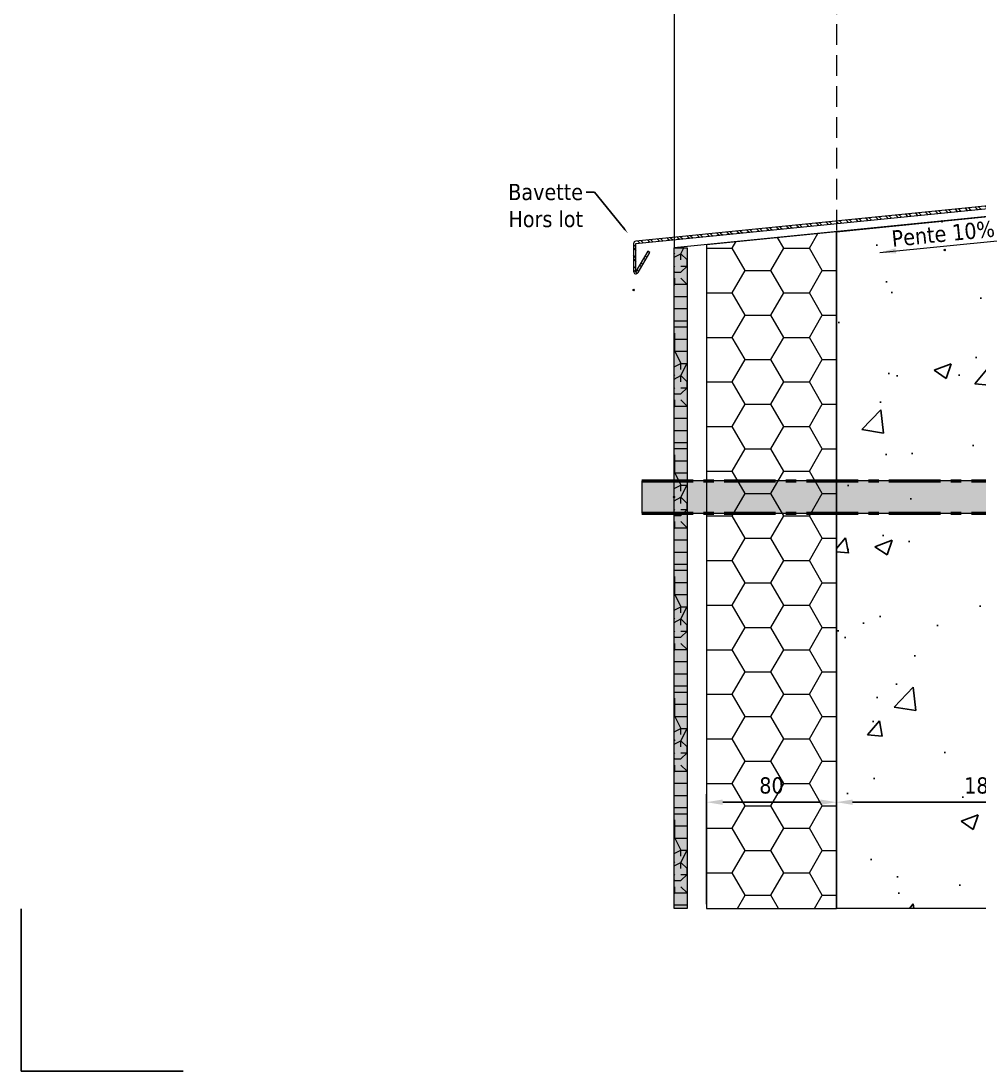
# Model space of a CAD drawing. Header units: millimetres. Extents: x -20000 to 230000, y -17405 to 24510.
# Drawn here: x 44318 to 44908, y -5177 to -4529 of the extents above; entities that cross this region are included whole.
import ezdxf
from ezdxf import colors
from ezdxf.entities.mleader import LeaderData, LeaderLine
from ezdxf.math import Vec2, Vec3

# ---------------------------------------------------------------- set-up
doc = ezdxf.new("R2010")
doc.units = ezdxf.units.MM
doc.header["$PDMODE"] = 35
doc.header["$PDSIZE"] = 0.5
doc.linetypes.add('AXES', pattern=[50.800000000000004, 31.75, -6.35, 6.35, -6.35])
doc.linetypes.add('CACHE', pattern=[9.524999999999999, 6.35, -3.175])
doc.layers.get('0').update_dxf_attribs({"lineweight": 13})
doc.layers.get('Defpoints').update_dxf_attribs({"true_color": 0xc2a584})
doc.layers.add('0 - Invisible', color=43, linetype='Continuous', lineweight=0, plot=False)
doc.layers.add('Intouchable', color=252, linetype='Continuous', lineweight=13, plot=False)
for name, color, linetype, lineweight in [('1 - Aluminium', 150, 'Continuous', 13), ('1 - Axe', 1, 'AXES', 0), ('1 - BETON', 251, 'Continuous', 25), ('1 - Bois', 44, 'Continuous', 13), ('1 - INTERROMPU', 253, 'CACHE', 13), ('1 - Isolant', 132, 'Continuous', 13), ('1 - Texte', 7, 'Continuous', 13), ('Texte', 7, 'Continuous', 13)]:
    doc.layers.add(name, color=color, linetype=linetype, lineweight=lineweight)
doc.layers.add('1 - Cache', color=7, linetype='Continuous', lineweight=0, true_color=0xffffff)
doc.styles.add('Texte Poralu', font='tahomabd.ttf')
doc.dimstyles.new('30 - 1000', dxfattribs={"dimtxt": 10, "dimasz": 10, "dimexe": 5, "dimexo": 2.5, "dimgap": 5, "dimtad": 1, "dimdec": 1, "dimtxsty": 'Texte Poralu', "dimcen": 5, "dimazin": 0, "dimtfac": 1, "dimtdec": 1, "dimtmove": 0, "dimatfit": 3, "dimfxl": 1, "dimarcsym": 0})

# ---------------------------------------------------------------- blocks, each defined once
blk = doc.blocks.new('Cadre centrage dessin')
at = {"layer": 'Defpoints'}
for p, q in [((-682.5, -906.5000000000127), (-682.5, -806.5000000000127)), ((-582.5, -906.5000000000127), (-682.5, -906.5000000000127))]:
    blk.add_line(p, q, dxfattribs=at)
blk = doc.blocks.new('*D1024')
at = {"layer": 'Defpoints', "color": 0, "lineweight": -2, "transparency": 16777216}
for p, q in [((45000.00002455604, -4978.767790660653), (45000.00002455604, -5015.842500952407)), ((44820.00002455682, -5063.767790660653), (44820.00002455682, -5005.842500952407)), ((44990.00002455604, -5010.842500952407), (44830.00002455682, -5010.842500952407))]:
    blk.add_line(p, q, dxfattribs=at)
at = {"layer": 'Defpoints', "color": 0, "transparency": 16777216}
for p in [(45000.00002455604, -4976.267790660653), (44820.00002455682, -5010.842500952407), (44820.00002455682, -5066.267790660653)]:
    blk.add_point(p, dxfattribs=at)
for points in [[(44830.00002455682, -5009.17583428574), (44830.00002455682, -5012.509167619074), (44820.00002455682, -5010.842500952407)], [(44990.00002455604, -5009.17583428574), (44990.00002455604, -5012.509167619074), (45000.00002455604, -5010.842500952407)]]:
    blk.add_solid(points, dxfattribs=at)
at = {"layer": 'Defpoints', "color": 0, "transparency": 16777216, "insert": (44910.00002455643, -5000.614159783838), "char_height": 10, "attachment_point": 5, "style": 'Texte Poralu'}
blk.add_mtext('180', dxfattribs=at)
blk = doc.blocks.new('*U893')
at = {"layer": '1 - Aluminium'}
h = blk.add_hatch(dxfattribs=at)
h.set_pattern_fill('ANSI32', color=256, scale=0.5, angle=90, style=0)
h.set_pattern_definition([(135, (-129.9999999991141, -12.99999999991141), (-3.367596045400933, -3.367596045400933), []), (135, (-129.9999999991141, -10.75493499991141), (-3.367596045400933, -3.367596045400933), [])])
edge = h.paths.add_edge_path()
edge.add_line((-1.5, 30), (-1.5, 6.382419153728577))
edge.add_line((-1.5, 6.382419153728577), (-253.6492555776456, -18.83250640403584))
edge.add_arc((-253.4999999991141, -20.32506218935086), 1.500000000000036, 95.71059313749826, 179.9999999999985)
edge.add_line((-254.9999999991141, -20.32506218935082), (-254.9999999991141, -37.46758084618267))
edge.add_arc((-253.4999999991141, -37.46758084618266), 1.500000000000028, 180.0000000000003, 329.9999999999998)
edge.add_line((-252.2009618934374, -38.21758084618267), (-244.9999999991141, -25.74514898184724))
edge.add_line((-244.9999999991141, -25.74514898184724), (-246.2990381047907, -24.99514898184724))
edge.add_line((-246.2990381047907, -24.99514898184724), (-253.4999999991141, -37.46758084618267))
edge.add_line((-253.4999999991141, -37.46758084618267), (-253.4999999991141, -20.32506218935097))
edge.add_line((-253.4999999991141, -20.32506218935097), (-1.350744421468505, 4.889863368413593))
edge.add_arc((-1.5, 6.382419153728577), 1.5, 275.7105931374996, 360)
edge.add_line((2.220446049250313e-16, 6.382419153728577), (0, 30))
edge.add_line((0, 30), (-1.5, 30))
at = {"layer": '0 - Invisible'}
blk.add_lwpolyline([(0, 0), (-229.9999999991141, -22.99999999991141)], dxfattribs=at)
blk.add_point((-254.9999999991141, -48.96758084618268), dxfattribs=at)
at = {"layer": '1 - Aluminium'}
blk.add_lwpolyline([(-1.5, 30), (-1.5, 6.382419153728577), (-253.6492555776456, -18.83250640403584, 0.3853135861201776), (-254.9999999991141, -20.32506218935082), (-254.9999999991141, -37.46758084618267, 0.7673269879789602), (-252.2009618934374, -38.21758084618267), (-244.9999999991141, -25.74514898184724), (-246.2990381047907, -24.99514898184724), (-253.4999999991141, -37.46758084618267), (-253.4999999991141, -20.32506218935097), (-1.350744421468502, 4.889863368413593, 0.3853135861201796), (2.220446049250313e-16, 6.382419153728577), (0, 30)], format="xyb", close=True, dxfattribs=at)
blk = doc.blocks.new('*D1027')
at = {"layer": 'Defpoints', "color": 0, "lineweight": -2, "transparency": 16777216}
for p, q in [((44740.00002455683, -5073.76779066065), (44740.00002455683, -5005.842500952411)), ((44820.00002455682, -5063.767790660653), (44820.00002455682, -5005.842500952411)), ((44810.00002455682, -5010.842500952411), (44750.00002455683, -5010.842500952411))]:
    blk.add_line(p, q, dxfattribs=at)
at = {"layer": 'Defpoints', "color": 0, "transparency": 16777216}
for p in [(44740.00002455683, -5010.842500952411), (44820.00002455682, -5066.267790660653), (44740.00002455683, -5076.26779066065)]:
    blk.add_point(p, dxfattribs=at)
for points in [[(44750.00002455683, -5009.175834285744), (44750.00002455683, -5012.509167619078), (44740.00002455683, -5010.842500952411)], [(44810.00002455682, -5009.175834285744), (44810.00002455682, -5012.509167619078), (44820.00002455682, -5010.842500952411)]]:
    blk.add_solid(points, dxfattribs=at)
at = {"layer": 'Defpoints', "color": 0, "transparency": 16777216, "insert": (44780.00002455682, -5000.614159783841), "char_height": 10, "attachment_point": 5, "style": 'Texte Poralu'}
blk.add_mtext('80', dxfattribs=at)
blk = doc.blocks.new('*U1051')
at = {"layer": '1 - Bois'}
h = blk.add_hatch(dxfattribs=at)
h.set_pattern_fill('352', color=256, scale=75, style=0, pattern_type=2)
h.set_pattern_definition([(0, (408.2500000007862, -17), (75, 75), [22.5, -52.5]), (0, (408.2500000007862, -13.25), (75, 75), [22.5, -52.5]), (0, (412.0000000007862, -5.75), (75, 75), [15, -60]), (0, (415.7500000007862, 1.75), (75, 75), [11.25, -63.75]), (0, (415.7500000007862, 9.25), (75, 75), [7.5, -67.5]), (0, (397.0000000007862, 16.75), (75, 75), [3.75, -18.75, 3.75, -48.75]), (0, (408.2500000007862, 20.5), (75, 75), [3.75, -30, 11.25, -30]), (0, (423.2500000007862, 24.25), (75, 75), [3.75, -3.75, 3.75, -63.75]), (0, (419.5000000007862, 28), (75, 75), [3.75, -71.25]), (0, (415.7500000007862, 35.5), (75, 75), [11.25, -63.75]), (0, (415.7500000007862, 43), (75, 75), [15, -60]), (0, (412.0000000007862, 50.5), (75, 75), [18.75, -22.5, 3.75, -30]), (90, (382.0000000007862, 5.5), (-74.99999999999999, 75), [3.75, -7.5, 18.75, -45]), (90, (385.7500000007862, 13), (-74.99999999999999, 75), [3.75, -3.75, 11.25, -56.25]), (90, (389.5000000007862, 43), (-74.99999999999999, 75), [7.5, -67.5]), (90, (393.2500000007862, 13), (-74.99999999999999, 75), [15, -22.5, 3.75, -33.75]), (90, (397.0000000007862, 54.25), (-74.99999999999999, 75), [3.75, -71.25]), (90, (400.7500000007862, 16.75), (-74.99999999999999, 75), [11.25, -63.75]), (90, (408.2500000007862, 20.5), (-74.99999999999999, 75), [7.5, -67.5]), (90, (415.7500000007862, 20.5), (-74.99999999999999, 75), [3.75, -11.25, 11.25, -48.75]), (90, (419.5000000007862, 24.25), (-74.99999999999999, 75), [3.75, -71.25]), (90, (423.2500000007862, 9.25), (-74.99999999999999, 75), [10.5, -64.5]), (90, (427.0000000007862, -5.75), (-74.99999999999999, 75), [7.5, -67.5]), (90, (434.5000000007862, 24.25), (-74.99999999999999, 75), [3.75, -71.25]), (90, (442.0000000007862, 20.5), (-74.99999999999999, 75), [11.25, -63.75]), (90, (449.5000000007862, 20.5), (-74.99999999999999, 75), [11.25, -63.75]), (45, (438.2500000007862, -9.5), (8.326672684688674e-15, 75.00000000142686), [5.30325, -5.30325, 5.30325, -90.15626715]), (45, (423.2500000007862, 9.25), (8.326672684688674e-15, 75.00000000142686), [10.6065, -95.45951715]), (45, (393.2500000007862, 46.75), (8.326672684688674e-15, 75.00000000142686), [10.6065, -95.45951715]), (45, (408.2500000007862, 28), (8.326672684688674e-15, 75.00000000142686), [10.6065, -95.45951715]), (45, (412.0000000007862, 13), (8.326672684688674e-15, 75.00000000142686), [10.6065, -95.45951715]), (45, (434.5000000007862, -2), (8.326672684688674e-15, 75.00000000142686), [10.6065, -95.45951715]), (45, (427.0000000007862, 1.75), (8.326672684688674e-15, 75.00000000142686), [15.9099, -90.15611715]), (45, (404.5000000007862, 35.5), (8.326672684688674e-15, 75.00000000142686), [5.30325, -100.76276715]), (45, (400.7500000007862, 43), (8.326672684688674e-15, 75.00000000142686), [5.30325, -100.76276715]), (45, (430.7500000007862, 43), (8.326672684688674e-15, 75.00000000142686), [5.30325, -100.76276715]), (45, (400.7500000007862, 5.5), (8.326672684688674e-15, 75.00000000142686), [5.30325, -100.76276715]), (45, (442.0000000007862, 31.75), (8.326672684688674e-15, 75.00000000142686), [5.30325, -100.76276715]), (45, (415.7500000007862, 24.25), (8.326672684688674e-15, 75.00000000142686), [5.30325, -100.76276715]), (45, (423.2500000007862, 31.75), (8.326672684688674e-15, 75.00000000142686), [5.30325, -100.76276715]), (135, (419.5000000007862, 16.75), (-75.00000000142686, 8.326672684688674e-15), [5.30325, -5.30325, 15.9099, -79.54961714999999]), (135, (430.7500000007862, 16.75), (-75.00000000142686, 8.326672684688674e-15), [5.30325, -100.76276715]), (135, (430.7500000007862, -9.5), (-75.00000000142686, 8.326672684688674e-15), [5.30325, -100.76276715]), (135, (415.7500000007862, 9.25), (-75.00000000142686, 8.326672684688674e-15), [5.30325, -100.76276715]), (135, (427.0000000007862, 24.25), (-75.00000000142686, 8.326672684688674e-15), [5.30325, -100.76276715]), (135, (408.2500000007862, 5.5), (-75.00000000142686, 8.326672684688674e-15), [5.30325, -100.76276715]), (135, (438.2500000007862, 5.5), (-75.00000000142686, 8.326672684688674e-15), [5.30325, -100.76276715]), (135, (385.7500000007862, -17), (-75.00000000142686, 8.326672684688674e-15), [5.30325, -100.76276715]), (135, (389.5000000007862, -13.25), (-75.00000000142686, 8.326672684688674e-15), [10.6065, -95.45951715]), (135, (393.2500000007862, -9.5), (-75.00000000142686, 8.326672684688674e-15), [10.6065, -95.45951715]), (135, (400.7500000007862, -9.5), (-75.00000000142686, 8.326672684688674e-15), [10.6065, -95.45951715]), (135, (404.5000000007862, -2), (-75.00000000142686, 8.326672684688674e-15), [10.6065, -95.45951715]), (135, (434.5000000007862, 28), (-75.00000000142686, 8.326672684688674e-15), [10.6065, -95.45951715]), (135, (449.5000000007862, -9.5), (-75.00000000142686, 8.326672684688674e-15), [10.6065, -95.45951715]), (135, (453.2500000007862, 50.5), (-75.00000000142686, 8.326672684688674e-15), [10.6065, -95.45951715]), (135, (453.2500000007862, 43), (-75.00000000142686, 8.326672684688674e-15), [10.6065, -95.45951715]), (135, (445.7500000007862, 39.25), (-75.00000000142686, 8.326672684688674e-15), [10.6065, -95.45951715]), (135, (393.2500000007862, 39.25), (-75.00000000142686, 8.326672684688674e-15), [15.9099, -90.15611715]), (135, (442.0000000007862, 31.75), (-75.00000000142686, 8.326672684688674e-15), [15.9099, -90.15611715]), (26.56505119999999, (400.7500000007862, 54.25), (75.00000000000706, 3.000483611570459e-08), [8.385, -159.320098275]), (26.56505119999999, (400.7500000007862, 16.75), (75.00000000000706, 3.000483611570459e-08), [8.385, -159.320098275]), (26.56505119999999, (408.2500000007862, 39.25), (75.00000000000706, 3.000483611570459e-08), [8.385, -159.320098275]), (26.56505119999999, (430.7500000007862, -13.25), (75.00000000000706, 3.000483611570459e-08), [8.385, -159.320098275]), (26.56505119999999, (427.0000000007862, -5.75), (75.00000000000706, 3.000483611570459e-08), [8.385, -159.320098275]), (26.56505119999999, (404.5000000007862, 9.25), (75.00000000000706, 3.000483611570459e-08), [8.385, -159.320098275]), (26.56505119999999, (404.5000000007862, 46.75), (75.00000000000706, 3.000483611570459e-08), [8.385, -159.320098275]), (26.56505119999999, (427.0000000007862, 24.25), (75.00000000000706, 3.000483611570459e-08), [16.77, -150.935098275]), (63.43494882, (427.0000000007862, 35.5), (3.824898731075166e-09, 75.00000000000705), [8.384999999999978, -159.3200982749996]), (63.43494882, (438.2500000007862, 13), (3.824898731075166e-09, 75.00000000000705), [8.384999999999978, -159.3200982749996]), (63.43494882, (400.7500000007862, 28), (3.824898731075166e-09, 75.00000000000705), [8.384999999999978, -159.3200982749996]), (63.43494882, (385.7500000007862, 31.75), (3.824898731075166e-09, 75.00000000000705), [8.384999999999978, -159.3200982749996]), (63.43494882, (430.7500000007862, 16.75), (3.824898731075166e-09, 75.00000000000705), [8.384999999999978, -159.3200982749996]), (63.43494882, (423.2500000007862, 16.75), (3.824898731075166e-09, 75.00000000000705), [8.384999999999978, -159.3200982749996]), (63.43494882, (393.2500000007862, 28), (3.824898731075166e-09, 75.00000000000705), [16.76999999999996, -150.9350982749997]), (63.43494882, (449.5000000007862, 1.75), (3.824898731075166e-09, 75.00000000000705), [16.76999999999996, -150.9350982749997]), (63.43494882, (442.0000000007862, 5.5), (3.824898731075166e-09, 75.00000000000705), [16.76999999999996, -150.9350982749997]), (116.5650512, (382.0000000007862, -5.75), (-3.000486109572265e-08, 75.00000000000705), [8.384999999999978, -159.3200982749996]), (116.5650512, (382.0000000007862, 35.5), (-3.000486109572265e-08, 75.00000000000705), [8.384999999999978, -159.3200982749996]), (116.5650512, (397.0000000007862, -17), (-3.000486109572265e-08, 75.00000000000705), [8.384999999999978, -159.3200982749996]), (116.5650512, (389.5000000007862, 50.5), (-3.000486109572265e-08, 75.00000000000705), [8.384999999999978, -159.3200982749996]), (116.5650512, (397.0000000007862, 5.5), (-3.000486109572265e-08, 75.00000000000705), [8.384999999999978, -159.3200982749996]), (116.5650512, (412.0000000007862, 13), (-3.000486109572265e-08, 75.00000000000705), [8.384999999999978, -159.3200982749996]), (116.5650512, (419.5000000007862, 28), (-3.000486109572265e-08, 75.00000000000705), [8.384999999999978, -159.3200982749996]), (116.5650512, (385.7500000007862, -2), (2.408598827469133e-05, 75.00001205800363), [8.384999999999978, -159.3200982749996]), (116.5650512, (404.5000000007862, 9.25), (-3.000486109572265e-08, 75.00000000000705), [8.384999999999978, -159.3200982749996]), (116.5650512, (427.0000000007862, 1.75), (-3.000486109572265e-08, 75.00000000000705), [8.384999999999978, -159.3200982749996]), (116.5650512, (434.5000000007862, 9.25), (-3.000486109572265e-08, 75.00000000000705), [8.384999999999978, -159.3200982749996]), (116.5650512, (449.5000000007862, 31.75), (-3.000486109572265e-08, 75.00000000000705), [8.384999999999978, -159.3200982749996]), (116.5650512, (393.2500000007862, 54.25), (-3.000486109572265e-08, 75.00000000000705), [8.384999999999978, -159.3200982749996]), (116.5650512, (382.0000000007862, 50.5), (-3.000486109572265e-08, 75.00000000000705), [16.76999999999996, -150.9350982749997]), (116.5650512, (393.2500000007862, -2), (-3.000486109572265e-08, 75.00000000000705), [16.76999999999996, -150.9350982749997]), (153.43494882, (382.0000000007862, -13.25), (-75.00000000000705, 3.82492371109322e-09), [8.385, -159.320098275]), (153.43494882, (445.7500000007862, -17), (-75.00000000000705, 3.82492371109322e-09), [8.385, -159.320098275]), (153.43494882, (442.0000000007862, 20.5), (-75.00000000000705, 3.82492371109322e-09), [8.385, -159.320098275]), (153.43494882, (412.0000000007862, -5.75), (-75.00000000000705, 3.82492371109322e-09), [8.385, -159.320098275]), (153.43494882, (408.2500000007862, -13.25), (-75.00000000000705, 3.82492371109322e-09), [8.385, -159.320098275]), (153.43494882, (415.7500000007862, 1.75), (-75.00000000000705, 3.82492371109322e-09), [8.385, -159.320098275]), (153.43494882, (438.2500000007862, 46.75), (-75.00000000000705, 3.82492371109322e-09), [8.385, -159.320098275]), (153.43494882, (445.7500000007862, 50.5), (-75.00000000000705, 3.82492371109322e-09), [16.77, -150.935098275])])
h.paths.add_polyline_path([(0, 0), (407.0000000007862, 0), (407.0000000007862, 8), (0, 8)])
at = {"layer": '1 - Cache'}
h = blk.add_hatch(color=256, dxfattribs=at)
h.dxf.hatch_style = 2
h.paths.add_polyline_path([(0, 0), (407.0000000007862, 0), (407.0000000007862, 8), (0, 8)])
at = {"layer": '1 - Bois'}
blk.add_lwpolyline([(0, 0), (407.0000000007862, 0), (407.0000000007862, 8), (0, 8)], close=True, dxfattribs=at)
blk = doc.blocks.new('*U1050')
at = {"layer": '1 - Isolant'}
h = blk.add_hatch(dxfattribs=at)
h.set_pattern_fill('HONEY', color=256, scale=5, style=0)
h.set_pattern_definition([(0, (19.99999999999998, -215.0000000007813), (23.8125, 13.748153225), [15.875, -31.75]), (120, (19.99999999999998, -215.0000000007813), (-23.81249994797095, 13.74815331511695), [15.87499999999992, -31.74999999999983]), (59.99999999999999, (19.99999999999998, -215.0000000007813), (5.202904551637744e-08, 27.49630654011694), [-31.75, 15.875])])
h.paths.add_polyline_path([(-7.660165728681047e-14, -417.0000000007813), (0, 0), (-79.99999999999994, -7.999999999999996), (-79.99999999999999, -417.0000000007813)])
at = {"layer": '0 - Invisible'}
blk.add_lwpolyline([(-79.99999999999999, -417.0000000007813), (-7.660165728681047e-14, -417.0000000007813)], dxfattribs=at)
at = {"layer": '1 - Isolant'}
blk.add_lwpolyline([(-7.660165728681047e-14, -417.0000000007813), (0, 0), (-79.99999999999994, -7.999999999999996), (-79.99999999999999, -417.0000000007813)], dxfattribs=at)
blk = doc.blocks.new('*U228')
at = {"layer": '1 - Cache'}
blk.add_hatch(color=256, dxfattribs=at).paths.add_polyline_path([(-20, -10), (400.0000000000182, -10), (400.0000000000182, 10), (-20, 10)])
at = {"layer": '0 - Invisible'}
blk.add_lwpolyline([(-20, -10), (400.0000000000182, -10), (400.0000000000182, 10), (-20, 10)], close=True, dxfattribs=at)
for p in [(0, 0), (380.0000000000182, 0)]:
    blk.add_point(p, dxfattribs=at)
at = {"layer": '1 - Axe', "lineweight": 50}
for p, q in [((-20, 10), (400.0000000000182, 10)), ((-20, -10), (400.0000000000182, -10))]:
    blk.add_line(p, q, dxfattribs=at)
blk = doc.blocks.new('*U614')
at = {"layer": '0 - Invisible'}
for p in [(0, 0), (1.782078862990602, -17.82078862990238)]:
    blk.add_point(p, dxfattribs=at)
at = {"layer": 'Texte', "insert": (1.284560267886263, -12.84560267885354), "char_height": 10, "attachment_point": 8, "rotation": 5.710593137499643, "style": 'Texte Poralu'}
blk.add_mtext('Pente 10%', dxfattribs=at)
at = {"layer": 'Texte'}
blk.add_leader([(-38.26816804295959, -19.31334441521903), (41.33480717384009, -11.3530468935387)], dimstyle='30 - 1000', override={"dimgap": 2, "dimtad": 0}, dxfattribs=at)
blk = doc.blocks.new('*U1048')
at = {"layer": '1 - BETON'}
h = blk.add_hatch(dxfattribs=at)
h.set_pattern_fill('CONCRETE', color=256, scale=15, style=0, pattern_type=2)
h.set_pattern_definition([(49.99999999999999, (110.0000000008331, -57.00000000061027), (107.589027390113, -9.412820247389266), [11.25, -123.75]), (355, (110.0000000008331, -57.00000000061027), (-20.81270004195, 112.8288200550018), [9, -99]), (100.4514, (118.9657520008331, -57.78440100061027), (86.77640725710323, 103.415931309143), [9.5610285, -105.1713168]), (46.18420000000002, (110.0000000008331, -27.00000000061027), (160.0861572938467, -24.82785214935271), [16.87499999999967, -185.6249999999974]), (96.6356, (123.3405117508331, -29.06899605061028), (140.1994058323055, 146.1176806350663), [14.3415432, -157.75695]), (351.1842, (110.0000000008331, -27.00000000061027), (140.1992917700441, 146.1177901387987), [13.5, -148.5]), (21, (125.0000000008331, -34.50000000061027), (89.53605781776925, -60.39283359980082), [11.25, -123.75]), (326.0000000000001, (125.0000000008331, -34.50000000061027), (36.49729978823726, 108.772506757028), [9, -99]), (71.4514, (132.4613349508331, -39.53274090061024), (126.0333942872235, 48.37957450649286), [9.5610285, -105.1713168]), (37.50000000000001, (110.0000000008331, -57.00000000061027), (1.8239782975936, 49.93407807469672), [0, -97.8, 0, -100.5, 0, -99.375]), (7.499999999999999, (110.0000000008331, -57.00000000061027), (39.46043061632229, 59.16175678235403), [0, -57.3, 0, -95.55, 0, -37.875]), (327.5, (76.5500000008331, -57.00000000061027), (80.07336542586135, -3.383230760156963), [0, -37.5, 0, -117, 0, -155.25]), (317.5, (61.55000000083309, -57.00000000061027), (87.47792540135794, 15.01574734984766), [0, -48.75, 0, -77.69999999999999, 0, -110.25])])
h.paths.add_polyline_path([(-143.1519566087397, -56.47670254198381), (-153.2681680425412, -55.8133444151772), (-143.483635672143, -53.15991190795052)], flags=8)
edge = h.paths.add_edge_path(flags=0)
edge.add_line((-143.3177961404413, -54.81830722496716), (-73.66519282574154, -47.85304689349687))
h.paths.add_polyline_path([(-154.6117021398676, -58.5934676324843), (-72.09846032577867, -50.34214345107541), (-74.24791440389178, -28.84760266994424), (-156.7611562179807, -37.09892685135313)], flags=24)
h.paths.add_polyline_path([(400, -360.0000000006976), (300.0000000000036, -460.0000000006939), (-179.9999999991669, -460.0000000006976), (-179.9999999991633, -42.99999999991633), (-50, -30), (-50, 0), (0, 0), (0, -360.0000000006976)])
at = {"layer": '0 - Invisible'}
blk.add_lwpolyline([(400, -360.0000000006976), (300.0000000000036, -460.0000000006939), (-179.9999999991669, -460.0000000006976)], dxfattribs=at)
at = {"layer": '1 - BETON'}
blk.add_lwpolyline([(400, -360.0000000006976), (0, -360.0000000006976), (0, 0), (-50, 0), (-50, -30), (-179.9999999991633, -42.99999999991633), (-179.9999999991669, -460.0000000006976)], dxfattribs=at)
blk.add_blockref('*U614', (-114.9999999995816, -36.49999999995816))

msp = doc.modelspace()

# ---------------------------------------------------------------- linework, layer by layer
at = {"layer": '1 - Bois'}
msp.add_line((44720.00002455693, -3855.668358777183), (44720.00002455692, -4669.267790659867), dxfattribs=at)
at = {"layer": '1 - INTERROMPU', "ltscale": 2}
msp.add_line((44820.00002455693, -3845.668358777183), (44820.00002455688, -4659.267790659872), dxfattribs=at)

# ---------------------------------------------------------------- block references
for name, p in [('*U893', (44950.00002455604, -4646.267790659956)), ('*U1048', (45000.00002455604, -4616.267790659956)), ('*U1050', (44820.00002455688, -4659.267790659872)), ('*U228', (44720.00002455692, -4822.755639055627))]:
    msp.add_blockref(name, p)
at = {"xscale": -1, "rotation": 270}
msp.add_blockref('*U1051', (44720.00002455692, -5076.267790660653), dxfattribs=at)
at = {"layer": 'Intouchable'}
msp.add_blockref('Cadre centrage dessin', (45000, -4270.003379446438), dxfattribs=at)

# ---------------------------------------------------------------- dimensions: what is measured, and where the dimension line sits
at = {"layer": 'Defpoints'}
for base, p1, p2, picture, middle in [((44820.00002455682, -5010.842500952407), (45000.00002455604, -4976.267790660653), (44820.00002455682, -5066.267790660653), '*D1024', (44910.00002455643, -5000.614159783838)), ((44740.00002455683, -5010.842500952411), (44820.00002455682, -5066.267790660653), (44740.00002455683, -5076.26779066065), '*D1027', (44780.00002455682, -5000.614159783841))]:
    dim = msp.add_linear_dim(base=base, p1=p1, p2=p2, dimstyle='30 - 1000', dxfattribs=at)
    dim.commit()
    dim.dimension.update_dxf_attribs({"geometry": picture, "text_midpoint": middle})

# ---------------------------------------------------------------- leaders
at = {"layer": '1 - Texte'}
ml = msp.add_multileader_mtext('Standard', dxfattribs=at)
ml.set_content('Bavette\\PHors lot', color=256, style='Texte Poralu')
ml.set_leader_properties()
ml.build(insert=Vec2(0, 0))
ml.multileader.update_dxf_attribs({"dogleg_length": 5})
ctx = ml.context
ctx.base_point, ctx.char_height, ctx.plane_origin = Vec3(44608.51615796594, -4634.901107464194), 10, Vec3(44691.07060859986, -4603.066675932251)
ctx.text_align_type = 2
notes = []
notes.append((ctx, [(0, (1, 1, 0), (44670.84725266037, -4634.901107464194), (-1, 0), 5, [(0, [(44691.36150057305, -4660.055595662168)], 0, [])])]))
ctx.mtext.insert, ctx.mtext.alignment, ctx.mtext.flow_direction = Vec3(44663.84725266037, -4629.783578921548), 3, 5
for ctx, leaders in notes:
    for number, flags, end, landing, length, lines in leaders:
        leader = LeaderData()
        leader.index, (leader.has_last_leader_line, leader.has_dogleg_vector, leader.attachment_direction) = number, flags
        leader.last_leader_point, leader.dogleg_vector, leader.dogleg_length = Vec3(end), Vec3(landing), length
        for number, points, colour, breaks in lines:
            line = LeaderLine()
            line.index, line.vertices, line.color, line.breaks = number, Vec3.list(points), colors.encode_raw_color(colour), breaks
            leader.lines.append(line)
        ctx.leaders.append(leader)

doc.saveas('drawing.dxf')
